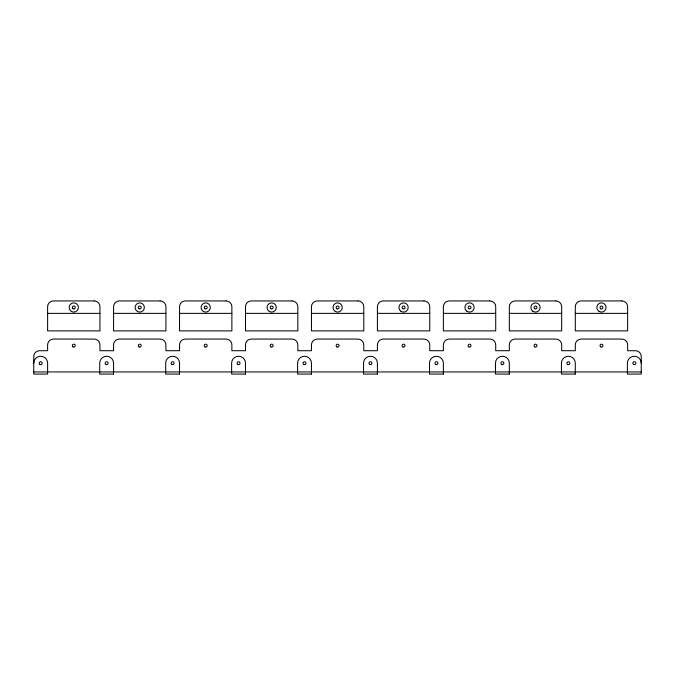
<?xml version="1.0" encoding="UTF-8"?>
<svg xmlns="http://www.w3.org/2000/svg" width="675" height="675" viewBox="0 0 675 675"><rect width="100%" height="100%" fill="white"/><g stroke="black" fill="none" stroke-linecap="round" stroke-linejoin="round"><path stroke-width="1.01" d="M47.613 313.369L99.951 313.369M113.569 313.369L165.915 313.369M179.533 313.369L231.871 313.369M245.489 313.369L297.835 313.369M311.453 313.369L363.791 313.369M377.409 313.369L429.756 313.369M443.374 313.369L495.712 313.369M509.33 313.369L561.676 313.369M575.294 313.369L627.632 313.369M33.75 371.942L641.25 371.942M33.75 363.184A6.927 6.927 0 0 1 40.677 356.257A6.927 6.927 0 0 1 47.613 363.184L47.613 374.068L33.75 374.068L33.75 356.552A5.839 5.839 0 0 1 39.589 350.713L47.613 350.713L47.613 344.908A5.839 5.839 0 0 1 53.452 339.069L94.112 339.069A5.839 5.839 0 0 1 99.951 344.908L99.951 350.713L113.569 350.713L113.569 344.908A5.839 5.839 0 0 1 119.408 339.069L160.076 339.069A5.839 5.839 0 0 1 165.915 344.908L165.915 350.713L179.533 350.713L179.533 344.908A5.839 5.839 0 0 1 185.372 339.069L226.032 339.069A5.839 5.839 0 0 1 231.871 344.908L231.871 350.713L245.489 350.713L245.489 344.908A5.839 5.839 0 0 1 251.328 339.069L291.997 339.069A5.839 5.839 0 0 1 297.835 344.908L297.835 350.713L311.453 350.713L311.453 344.908A5.839 5.839 0 0 1 317.292 339.069L357.952 339.069A5.839 5.839 0 0 1 363.791 344.908L363.791 350.713L377.409 350.713L377.409 344.908A5.839 5.839 0 0 1 383.248 339.069L423.917 339.069A5.839 5.839 0 0 1 429.756 344.908L429.756 350.713L443.374 350.713L443.374 344.908A5.839 5.839 0 0 1 449.212 339.069L489.873 339.069A5.839 5.839 0 0 1 495.712 344.908L495.712 350.713L509.33 350.713L509.33 344.908A5.839 5.839 0 0 1 515.168 339.069L555.837 339.069A5.839 5.839 0 0 1 561.676 344.908L561.676 350.713L575.294 350.713L575.294 344.908A5.839 5.839 0 0 1 581.133 339.069L621.793 339.069A5.839 5.839 0 0 1 627.632 344.908L627.632 350.713L635.411 350.713A5.839 5.839 0 0 1 641.25 356.552L641.25 374.068L627.387 374.068L627.387 363.184A6.927 6.927 0 0 1 634.323 356.257A6.927 6.927 0 0 1 641.25 363.184M94.112 300.932L53.452 300.932A5.839 5.839 0 0 0 47.613 306.771L47.613 330.885L99.951 330.885L99.951 306.771A5.839 5.839 0 0 0 94.112 300.932M160.076 300.932L119.408 300.932A5.839 5.839 0 0 0 113.569 306.771L113.569 330.885L165.915 330.885L165.915 306.771A5.839 5.839 0 0 0 160.076 300.932M226.032 300.932L185.372 300.932A5.839 5.839 0 0 0 179.533 306.771L179.533 330.885L231.871 330.885L231.871 306.771A5.839 5.839 0 0 0 226.032 300.932M291.997 300.932L251.328 300.932A5.839 5.839 0 0 0 245.489 306.771L245.489 330.885L297.835 330.885L297.835 306.771A5.839 5.839 0 0 0 291.997 300.932M357.952 300.932L317.292 300.932A5.839 5.839 0 0 0 311.453 306.771L311.453 330.885L363.791 330.885L363.791 306.771A5.839 5.839 0 0 0 357.952 300.932M423.917 300.932L383.248 300.932A5.839 5.839 0 0 0 377.409 306.771L377.409 330.885L429.756 330.885L429.756 306.771A5.839 5.839 0 0 0 423.917 300.932M489.873 300.932L449.212 300.932A5.839 5.839 0 0 0 443.374 306.771L443.374 330.885L495.712 330.885L495.712 306.771A5.839 5.839 0 0 0 489.873 300.932M555.837 300.932L515.168 300.932A5.839 5.839 0 0 0 509.33 306.771L509.33 330.885L561.676 330.885L561.676 306.771A5.839 5.839 0 0 0 555.837 300.932M621.793 300.932L581.133 300.932A5.839 5.839 0 0 0 575.294 306.771L575.294 330.885L627.632 330.885L627.632 306.771A5.839 5.839 0 0 0 621.793 300.932M113.569 374.068L99.706 374.068L99.706 363.184A6.927 6.927 0 0 1 106.642 356.257A6.927 6.927 0 0 1 113.569 363.184L113.569 374.068M179.533 374.068L165.67 374.068L165.67 363.184A6.927 6.927 0 0 1 172.597 356.257A6.927 6.927 0 0 1 179.533 363.184L179.533 374.068M245.489 374.068L231.626 374.068L231.626 363.184A6.927 6.927 0 0 1 238.562 356.257A6.927 6.927 0 0 1 245.489 363.184L245.489 374.068M311.453 374.068L297.591 374.068L297.591 363.184A6.927 6.927 0 0 1 304.518 356.257A6.927 6.927 0 0 1 311.453 363.184L311.453 374.068M377.409 374.068L363.547 374.068L363.547 363.184A6.927 6.927 0 0 1 370.482 356.257A6.927 6.927 0 0 1 377.409 363.184L377.409 374.068M443.374 374.068L429.511 374.068L429.511 363.184A6.927 6.927 0 0 1 436.438 356.257A6.927 6.927 0 0 1 443.374 363.184L443.374 374.068M509.33 374.068L495.467 374.068L495.467 363.184A6.927 6.927 0 0 1 502.403 356.257A6.927 6.927 0 0 1 509.33 363.184L509.33 374.068M575.294 374.068L561.431 374.068L561.431 363.184A6.927 6.927 0 0 1 568.358 356.257A6.927 6.927 0 0 1 575.294 363.184L575.294 374.068M633.589 364.449A1.46 1.46 0 0 0 635.783 363.184A1.46 1.46 0 0 0 633.589 361.918A1.46 1.46 0 0 0 633.589 364.449M567.633 364.449A1.46 1.46 0 0 0 569.818 363.184A1.46 1.46 0 0 0 567.633 361.918A1.46 1.46 0 0 0 567.633 364.449M501.668 364.449A1.46 1.46 0 0 0 503.862 363.184A1.46 1.46 0 0 0 501.668 361.918A1.46 1.46 0 0 0 501.668 364.449M435.712 364.449A1.46 1.46 0 0 0 437.898 363.184A1.46 1.46 0 0 0 435.712 361.918A1.46 1.46 0 0 0 435.712 364.449M369.748 364.449A1.46 1.46 0 0 0 371.942 363.184A1.46 1.46 0 0 0 369.748 361.918A1.46 1.46 0 0 0 369.748 364.449M303.792 364.449A1.46 1.46 0 0 0 305.977 363.184A1.46 1.46 0 0 0 303.792 361.918A1.46 1.46 0 0 0 303.792 364.449M237.828 364.449A1.46 1.46 0 0 0 240.022 363.184A1.46 1.46 0 0 0 237.828 361.918A1.46 1.46 0 0 0 237.828 364.449M171.872 364.449A1.46 1.46 0 0 0 174.057 363.184A1.46 1.46 0 0 0 171.872 361.918A1.46 1.46 0 0 0 171.872 364.449M105.907 364.449A1.46 1.46 0 0 0 108.101 363.184A1.46 1.46 0 0 0 105.907 361.918A1.46 1.46 0 0 0 105.907 364.449M39.952 364.449A1.46 1.46 0 0 0 42.137 363.184A1.46 1.46 0 0 0 39.952 361.918A1.46 1.46 0 0 0 39.952 364.449M73.052 308.745A1.46 1.46 0 0 0 75.237 307.479A1.46 1.46 0 0 0 73.052 306.222A1.46 1.46 0 0 0 73.052 308.745M73.052 346.891A1.46 1.46 0 0 0 75.237 345.625A1.46 1.46 0 0 0 73.052 344.36A1.46 1.46 0 0 0 73.052 346.891M139.008 308.745A1.46 1.46 0 0 0 141.202 307.479A1.46 1.46 0 0 0 139.008 306.222A1.46 1.46 0 0 0 139.008 308.745M204.972 308.745A1.46 1.46 0 0 0 207.157 307.479A1.46 1.46 0 0 0 204.972 306.222A1.46 1.46 0 0 0 204.972 308.745M270.928 308.745A1.46 1.46 0 0 0 273.122 307.479A1.46 1.46 0 0 0 270.928 306.222A1.46 1.46 0 0 0 270.928 308.745M336.892 308.745A1.46 1.46 0 0 0 339.078 307.479A1.46 1.46 0 0 0 336.892 306.222A1.46 1.46 0 0 0 336.892 308.745M402.848 308.745A1.46 1.46 0 0 0 405.042 307.479A1.46 1.46 0 0 0 402.848 306.222A1.46 1.46 0 0 0 402.848 308.745M468.813 308.745A1.46 1.46 0 0 0 470.998 307.479A1.46 1.46 0 0 0 468.813 306.222A1.46 1.46 0 0 0 468.813 308.745M534.769 308.745A1.46 1.46 0 0 0 536.962 307.479A1.46 1.46 0 0 0 534.769 306.222A1.46 1.46 0 0 0 534.769 308.745M600.733 308.745A1.46 1.46 0 0 0 602.918 307.479A1.46 1.46 0 0 0 600.733 306.222A1.46 1.46 0 0 0 600.733 308.745M71.474 311.479A4.615 4.615 0 0 0 78.401 307.479A4.615 4.615 0 0 0 71.474 303.488A4.615 4.615 0 0 0 71.474 311.479M137.43 311.479A4.615 4.615 0 0 0 144.357 307.479A4.615 4.615 0 0 0 137.43 303.488A4.615 4.615 0 0 0 137.43 311.479M139.008 346.891A1.46 1.46 0 0 0 141.202 345.625A1.46 1.46 0 0 0 139.008 344.36A1.46 1.46 0 0 0 139.008 346.891M203.394 311.479A4.615 4.615 0 0 0 210.322 307.479A4.615 4.615 0 0 0 203.394 303.488A4.615 4.615 0 0 0 203.394 311.479M204.972 346.891A1.46 1.46 0 0 0 207.157 345.625A1.46 1.46 0 0 0 204.972 344.36A1.46 1.46 0 0 0 204.972 346.891M269.35 311.479A4.615 4.615 0 0 0 276.277 307.479A4.615 4.615 0 0 0 269.35 303.488A4.615 4.615 0 0 0 269.35 311.479M270.928 346.891A1.46 1.46 0 0 0 273.122 345.625A1.46 1.46 0 0 0 270.928 344.36A1.46 1.46 0 0 0 270.928 346.891M335.315 311.479A4.615 4.615 0 0 0 342.233 307.479A4.615 4.615 0 0 0 335.315 303.488A4.615 4.615 0 0 0 335.315 311.479M336.892 346.891A1.46 1.46 0 0 0 339.078 345.625A1.46 1.46 0 0 0 336.892 344.36A1.46 1.46 0 0 0 336.892 346.891M400.992 311.31A4.615 4.615 0 0 0 408.189 307.808A4.615 4.615 0 0 0 401.566 303.328A4.615 4.615 0 0 0 400.992 311.31M402.848 346.891A1.46 1.46 0 0 0 405.042 345.625A1.46 1.46 0 0 0 402.848 344.36A1.46 1.46 0 0 0 402.848 346.891M466.957 311.31A4.615 4.615 0 0 0 474.145 307.808A4.615 4.615 0 0 0 467.522 303.328A4.615 4.615 0 0 0 466.957 311.31M468.813 346.891A1.46 1.46 0 0 0 470.998 345.625A1.46 1.46 0 0 0 468.813 344.36A1.46 1.46 0 0 0 468.813 346.891M532.913 311.31A4.615 4.615 0 0 0 540.101 307.808A4.615 4.615 0 0 0 533.486 303.328A4.615 4.615 0 0 0 532.913 311.31M534.769 346.891A1.46 1.46 0 0 0 536.962 345.625A1.46 1.46 0 0 0 534.769 344.36A1.46 1.46 0 0 0 534.769 346.891M599.155 311.479A4.615 4.615 0 0 0 606.074 307.479A4.615 4.615 0 0 0 599.155 303.488A4.615 4.615 0 0 0 599.155 311.479M600.733 346.891A1.46 1.46 0 0 0 602.918 345.625A1.46 1.46 0 0 0 600.733 344.36A1.46 1.46 0 0 0 600.733 346.891"/></g></svg>
